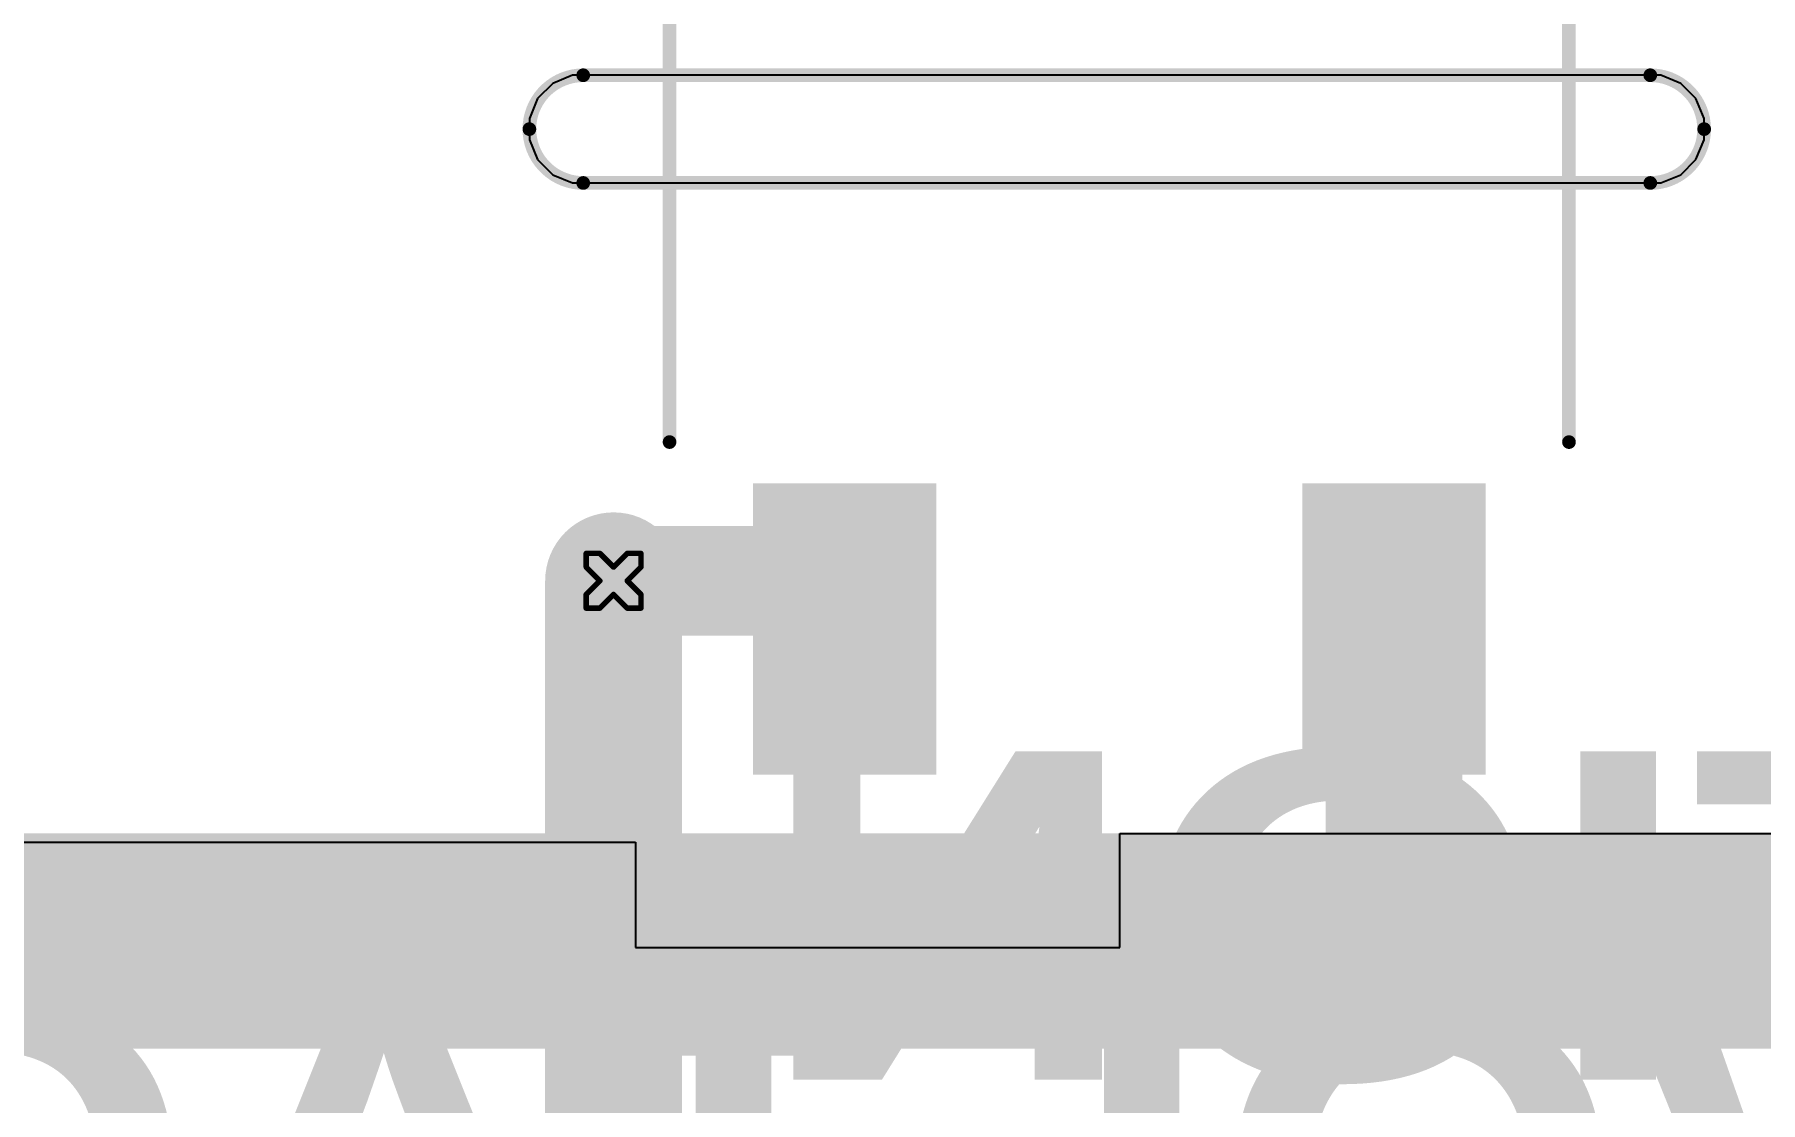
# Model space of a CAD drawing. Header units: inches. Extents: x 0 to 212, y 0 to 208.
# Drawn here: x 6.808 to 7.439, y 1.514 to 1.905 of the extents above; entities that cross this region are included whole.
import ezdxf

# ---------------------------------------------------------------- set-up
doc = ezdxf.new("R2010")
doc.units = ezdxf.units.IN
doc.header["$MEASUREMENT"] = 0
for name, color, linetype in [('Board Outline', 216, 'Continuous'), ('Bottom Layer', 5, 'Continuous'), ('Bottom Overlay', 54, 'Continuous'), ('Bottom Solder', 6, 'Continuous'), ('Drill Drawing', 1, 'Continuous'), ('Multi-Layer', 9, 'Continuous'), ('Top Layer', 1, 'Continuous'), ('Top Overlay', 2, 'Continuous'), ('Top Paste', 8, 'Continuous'), ('Top Solder', 216, 'Continuous'), ('Via Holes', 16, 'Continuous')]:
    doc.layers.add(name, color=color, linetype=linetype)
doc.styles.add('Arial Black', font='', dxfattribs={"height": 0.2})
doc.styles.get('Arial Black').set_extended_font_data('Arial Black')

# ---------------------------------------------------------------- blocks, each defined once
blk = doc.blocks.new('DF10S_113')
at = {"layer": 'Top Layer'}
for points in [[(-0.22283, 0.12992), (-0.12441, 0.12992), (-0.12441, 0.07087), (-0.22283, 0.07087)], [(0.12441, 0.12992), (0.22283, 0.12992), (0.22283, 0.07087), (0.12441, 0.07087)], [(-0.22283, -0.07087), (-0.12441, -0.07087), (-0.12441, -0.12992), (-0.22283, -0.12992)], [(0.12441, -0.07087), (0.22283, -0.07087), (0.22283, -0.12992), (0.12441, -0.12992)]]:
    blk.add_hatch(color=1, dxfattribs=at).paths.add_polyline_path(points)
at = {"layer": 'Top Paste'}
for points in [[(-0.22283, 0.12992), (-0.12441, 0.12992), (-0.12441, 0.07087), (-0.22283, 0.07087)], [(0.12441, 0.12992), (0.22283, 0.12992), (0.22283, 0.07087), (0.12441, 0.07087)], [(-0.22283, -0.07087), (-0.12441, -0.07087), (-0.12441, -0.12992), (-0.22283, -0.12992)], [(0.12441, -0.07087), (0.22283, -0.07087), (0.22283, -0.12992), (0.12441, -0.12992)]]:
    blk.add_hatch(color=8, dxfattribs=at).paths.add_polyline_path(points)
at = {"layer": 'Top Solder'}
for points in [[(-0.22683, 0.13392), (-0.12041, 0.13392), (-0.12041, 0.06687), (-0.22683, 0.06687)], [(0.12041, 0.13392), (0.22683, 0.13392), (0.22683, 0.06687), (0.12041, 0.06687)], [(-0.22683, -0.06687), (-0.12041, -0.06687), (-0.12041, -0.13392), (-0.22683, -0.13392)], [(0.12041, -0.06687), (0.22683, -0.06687), (0.22683, -0.13392), (0.12041, -0.13392)]]:
    blk.add_hatch(color=216, dxfattribs=at).paths.add_polyline_path(points)
at = {"layer": 'Top Overlay'}
for points in [[(0.10532, 0.16437, 0.005, 0.005, 0), (-0.11516, 0.16437, 0.005, 0.005, 0)], [(-0.23488, 0.09836, 0.00394, 0.00394, 0), (-0.23488, 0.10836, 0.00394, 0.00394, 0)], [(-0.22988, 0.10336, 0.00394, 0.00394, 0), (-0.23488, 0.10836, 0.00394, 0.00394, 0)], [(-0.099, 0.09, 0.005, 0.005, 0), (-0.099, 0.11, 0.005, 0.005, 0)], [(-0.23488, 0.09836, 0.00394, 0.00394, 0), (-0.22988, 0.10336, 0.00394, 0.00394, 0)], [(-0.089, 0.1, 0.005, 0.005, 0), (-0.109, 0.1, 0.005, 0.005, 0)], [(-0.09309, -0.10449, 0.005, 0.005, 0), (-0.09309, -0.07949, 0.005, 0.005, 0)], [(0.10532, -0.16437, 0.005, 0.005, 0), (-0.11516, -0.16437, 0.005, 0.005, 0)]]:
    blk.add_lwpolyline(points, format="xyseb", dxfattribs=at)
for points in [[(-0.11641, 0.16437, 0.0025, 0.0025, 1), (-0.11391, 0.16437, 0.0025, 0.0025, 1)], [(0.10407, 0.16437, 0.0025, 0.0025, 1), (0.10656, 0.16437, 0.0025, 0.0025, 1)], [(-0.23587, 0.10836, 0.00197, 0.00197, 1), (-0.2339, 0.10836, 0.00197, 0.00197, 1)], [(-0.23587, 0.10836, 0.00197, 0.00197, 1), (-0.2339, 0.10836, 0.00197, 0.00197, 1)], [(-0.10025, 0.11, 0.0025, 0.0025, 1), (-0.09775, 0.11, 0.0025, 0.0025, 1)], [(-0.23087, 0.10336, 0.00197, 0.00197, 1), (-0.2289, 0.10336, 0.00197, 0.00197, 1)], [(-0.23087, 0.10336, 0.00197, 0.00197, 1), (-0.2289, 0.10336, 0.00197, 0.00197, 1)], [(-0.11025, 0.1, 0.0025, 0.0025, 1), (-0.10775, 0.1, 0.0025, 0.0025, 1)], [(-0.09025, 0.1, 0.0025, 0.0025, 1), (-0.08775, 0.1, 0.0025, 0.0025, 1)], [(-0.23587, 0.09836, 0.00197, 0.00197, 1), (-0.2339, 0.09836, 0.00197, 0.00197, 1)], [(-0.23587, 0.09836, 0.00197, 0.00197, 1), (-0.2339, 0.09836, 0.00197, 0.00197, 1)], [(-0.10025, 0.09, 0.0025, 0.0025, 1), (-0.09775, 0.09, 0.0025, 0.0025, 1)], [(-0.09434, -0.07949, 0.0025, 0.0025, 1), (-0.09184, -0.07949, 0.0025, 0.0025, 1)], [(-0.09434, -0.10449, 0.0025, 0.0025, 1), (-0.09184, -0.10449, 0.0025, 0.0025, 1)], [(-0.11641, -0.16437, 0.0025, 0.0025, 1), (-0.11391, -0.16437, 0.0025, 0.0025, 1)], [(0.10407, -0.16437, 0.0025, 0.0025, 1), (0.10656, -0.16437, 0.0025, 0.0025, 1)]]:
    blk.add_lwpolyline(points, format="xyseb", close=True, dxfattribs=at)

msp = doc.modelspace()

# ---------------------------------------------------------------- hatches: boundary and pattern name
at = {"layer": 'Bottom Layer'}
h = msp.add_hatch(color=5, dxfattribs=at)
edge = h.paths.add_edge_path()
edge.add_arc((7.02, 1.705), 0.01181, 0, 360)
at = {"layer": 'Bottom Solder'}
h = msp.add_hatch(color=6, dxfattribs=at)
edge = h.paths.add_edge_path()
edge.add_arc((7.02, 1.705), 0.01581, 0, 360)
at = {"layer": 'Top Layer'}
h = msp.add_hatch(color=1, dxfattribs=at)
edge = h.paths.add_edge_path()
edge.add_arc((7.02, 1.705), 0.01181, 0, 360)
at = {"layer": 'Top Solder'}
h = msp.add_hatch(color=216, dxfattribs=at)
edge = h.paths.add_edge_path()
edge.add_arc((7.02, 1.705), 0.01581, 0, 360)
at = {"layer": 'Via Holes'}
h = msp.add_hatch(color=7, dxfattribs=at)
edge = h.paths.add_edge_path()
edge.add_arc((7.02, 1.705), 0.00591, 0, 360)

# ---------------------------------------------------------------- linework, layer by layer
at = {"layer": 'Board Outline'}
for points in [[(6.98923, 1.87005, 0.005, 0.005, -0.414214), (7.00891, 1.88974, 0.005, 0.005, 0)], [(7.00891, 1.88974, 0.005, 0.005, 0), (7.39891, 1.88974, 0.005, 0.005, 0)], [(7.39891, 1.88974, 0.005, 0.005, -0.414214), (7.4186, 1.87005, 0.005, 0.005, 0)], [(7.00891, 1.85037, 0.005, 0.005, -0.414214), (6.98923, 1.87005, 0.005, 0.005, 0)], [(7.4186, 1.87005, 0.005, 0.005, -0.414214), (7.39891, 1.85037, 0.005, 0.005, 0)], [(7.00891, 1.85037, 0.005, 0.005, 0), (7.39891, 1.85037, 0.005, 0.005, 0)]]:
    msp.add_lwpolyline(points, format="xyseb", dxfattribs=at)
for points in [[(7.00766, 1.88974, 0.0025, 0.0025, 1), (7.01016, 1.88974, 0.0025, 0.0025, 1)], [(7.00766, 1.88974, 0.0025, 0.0025, 1), (7.01016, 1.88974, 0.0025, 0.0025, 1)], [(7.39766, 1.88974, 0.0025, 0.0025, 1), (7.40016, 1.88974, 0.0025, 0.0025, 1)], [(7.39766, 1.88974, 0.0025, 0.0025, 1), (7.40016, 1.88974, 0.0025, 0.0025, 1)], [(6.98798, 1.87005, 0.0025, 0.0025, 1), (6.99048, 1.87005, 0.0025, 0.0025, 1)], [(6.98798, 1.87005, 0.0025, 0.0025, 1), (6.99048, 1.87005, 0.0025, 0.0025, 1)], [(7.41735, 1.87005, 0.0025, 0.0025, 1), (7.41985, 1.87005, 0.0025, 0.0025, 1)], [(7.41735, 1.87005, 0.0025, 0.0025, 1), (7.41985, 1.87005, 0.0025, 0.0025, 1)], [(7.00766, 1.85037, 0.0025, 0.0025, 1), (7.01016, 1.85037, 0.0025, 0.0025, 1)], [(7.00766, 1.85037, 0.0025, 0.0025, 1), (7.01016, 1.85037, 0.0025, 0.0025, 1)], [(7.39766, 1.85037, 0.0025, 0.0025, 1), (7.40016, 1.85037, 0.0025, 0.0025, 1)], [(7.39766, 1.85037, 0.0025, 0.0025, 1), (7.40016, 1.85037, 0.0025, 0.0025, 1)]]:
    msp.add_lwpolyline(points, format="xyseb", close=True, dxfattribs=at)
at = {"layer": 'Bottom Layer'}
msp.add_lwpolyline([(7.02, 0.67932, 0.05, 0.05, 0), (7.02, 1.705, 0.05, 0.05, 0)], format="xyseb", dxfattribs=at)
msp.add_lwpolyline([(7.0075, 1.705, 0.025, 0.025, 1), (7.0325, 1.705, 0.025, 0.025, 1)], format="xyseb", close=True, dxfattribs=at)
at = {"layer": 'Drill Drawing'}
for points in [[(7.01, 1.71, 0.002, 0.002, 0), (7.01, 1.715, 0.002, 0.002, 0)], [(7.01, 1.715, 0.002, 0.002, 0), (7.015, 1.715, 0.002, 0.002, 0)], [(7.015, 1.715, 0.002, 0.002, 0), (7.02, 1.71, 0.002, 0.002, 0)], [(7.02, 1.71, 0.002, 0.002, 0), (7.025, 1.715, 0.002, 0.002, 0)], [(7.025, 1.715, 0.002, 0.002, 0), (7.03, 1.715, 0.002, 0.002, 0)], [(7.03, 1.71, 0.002, 0.002, 0), (7.03, 1.715, 0.002, 0.002, 0)], [(7.01, 1.71, 0.002, 0.002, 0), (7.015, 1.705, 0.002, 0.002, 0)], [(7.025, 1.705, 0.002, 0.002, 0), (7.03, 1.71, 0.002, 0.002, 0)], [(7.01, 1.7, 0.002, 0.002, 0), (7.015, 1.705, 0.002, 0.002, 0)], [(7.025, 1.705, 0.002, 0.002, 0), (7.03, 1.7, 0.002, 0.002, 0)], [(7.01, 1.695, 0.002, 0.002, 0), (7.01, 1.7, 0.002, 0.002, 0)], [(7.015, 1.695, 0.002, 0.002, 0), (7.02, 1.7, 0.002, 0.002, 0)], [(7.02, 1.7, 0.002, 0.002, 0), (7.025, 1.695, 0.002, 0.002, 0)], [(7.03, 1.695, 0.002, 0.002, 0), (7.03, 1.7, 0.002, 0.002, 0)], [(7.01, 1.695, 0.002, 0.002, 0), (7.015, 1.695, 0.002, 0.002, 0)], [(7.025, 1.695, 0.002, 0.002, 0), (7.03, 1.695, 0.002, 0.002, 0)]]:
    msp.add_lwpolyline(points, format="xyseb", dxfattribs=at)
for points in [[(7.0095, 1.715, 0.001, 0.001, 1), (7.0105, 1.715, 0.001, 0.001, 1)], [(7.0095, 1.715, 0.001, 0.001, 1), (7.0105, 1.715, 0.001, 0.001, 1)], [(7.0145, 1.715, 0.001, 0.001, 1), (7.0155, 1.715, 0.001, 0.001, 1)], [(7.0145, 1.715, 0.001, 0.001, 1), (7.0155, 1.715, 0.001, 0.001, 1)], [(7.0245, 1.715, 0.001, 0.001, 1), (7.0255, 1.715, 0.001, 0.001, 1)], [(7.0245, 1.715, 0.001, 0.001, 1), (7.0255, 1.715, 0.001, 0.001, 1)], [(7.0295, 1.715, 0.001, 0.001, 1), (7.0305, 1.715, 0.001, 0.001, 1)], [(7.0295, 1.715, 0.001, 0.001, 1), (7.0305, 1.715, 0.001, 0.001, 1)], [(7.0095, 1.71, 0.001, 0.001, 1), (7.0105, 1.71, 0.001, 0.001, 1)], [(7.0095, 1.71, 0.001, 0.001, 1), (7.0105, 1.71, 0.001, 0.001, 1)], [(7.0195, 1.71, 0.001, 0.001, 1), (7.0205, 1.71, 0.001, 0.001, 1)], [(7.0195, 1.71, 0.001, 0.001, 1), (7.0205, 1.71, 0.001, 0.001, 1)], [(7.0295, 1.71, 0.001, 0.001, 1), (7.0305, 1.71, 0.001, 0.001, 1)], [(7.0295, 1.71, 0.001, 0.001, 1), (7.0305, 1.71, 0.001, 0.001, 1)], [(7.0145, 1.705, 0.001, 0.001, 1), (7.0155, 1.705, 0.001, 0.001, 1)], [(7.0145, 1.705, 0.001, 0.001, 1), (7.0155, 1.705, 0.001, 0.001, 1)], [(7.0245, 1.705, 0.001, 0.001, 1), (7.0255, 1.705, 0.001, 0.001, 1)], [(7.0245, 1.705, 0.001, 0.001, 1), (7.0255, 1.705, 0.001, 0.001, 1)], [(7.0095, 1.7, 0.001, 0.001, 1), (7.0105, 1.7, 0.001, 0.001, 1)], [(7.0095, 1.7, 0.001, 0.001, 1), (7.0105, 1.7, 0.001, 0.001, 1)], [(7.0195, 1.7, 0.001, 0.001, 1), (7.0205, 1.7, 0.001, 0.001, 1)], [(7.0195, 1.7, 0.001, 0.001, 1), (7.0205, 1.7, 0.001, 0.001, 1)], [(7.0295, 1.7, 0.001, 0.001, 1), (7.0305, 1.7, 0.001, 0.001, 1)], [(7.0295, 1.7, 0.001, 0.001, 1), (7.0305, 1.7, 0.001, 0.001, 1)], [(7.0095, 1.695, 0.001, 0.001, 1), (7.0105, 1.695, 0.001, 0.001, 1)], [(7.0095, 1.695, 0.001, 0.001, 1), (7.0105, 1.695, 0.001, 0.001, 1)], [(7.0145, 1.695, 0.001, 0.001, 1), (7.0155, 1.695, 0.001, 0.001, 1)], [(7.0145, 1.695, 0.001, 0.001, 1), (7.0155, 1.695, 0.001, 0.001, 1)], [(7.0245, 1.695, 0.001, 0.001, 1), (7.0255, 1.695, 0.001, 0.001, 1)], [(7.0245, 1.695, 0.001, 0.001, 1), (7.0255, 1.695, 0.001, 0.001, 1)], [(7.0295, 1.695, 0.001, 0.001, 1), (7.0305, 1.695, 0.001, 0.001, 1)], [(7.0295, 1.695, 0.001, 0.001, 1), (7.0305, 1.695, 0.001, 0.001, 1)]]:
    msp.add_lwpolyline(points, format="xyseb", close=True, dxfattribs=at)
at = {"layer": 'Multi-Layer'}
for p, q in [((6.99776, 1.88674), (6.99223, 1.88121)), ((7.005, 1.88974), (6.99776, 1.88674)), ((7.00891, 1.88974), (7.005, 1.88974)), ((7.39891, 1.88974), (7.00891, 1.88974)), ((7.40283, 1.88974), (7.39891, 1.88974)), ((7.39891, 1.88974), (7.39891, 1.88974)), ((7.41006, 1.88674), (7.40283, 1.88974)), ((7.4156, 1.88121), (7.41006, 1.88674)), ((6.99223, 1.88121), (6.98923, 1.87397)), ((7.4186, 1.87397), (7.4156, 1.88121)), ((6.98923, 1.87397), (6.98923, 1.87005)), ((7.4186, 1.87005), (7.4186, 1.87397)), ((6.98923, 1.87005), (6.98923, 1.87005)), ((6.98923, 1.87005), (6.98923, 1.86614)), ((7.4186, 1.86614), (7.4186, 1.87005)), ((6.98923, 1.86614), (6.99223, 1.8589)), ((7.4156, 1.8589), (7.4186, 1.86614)), ((6.99223, 1.8589), (6.99776, 1.85337)), ((7.41006, 1.85337), (7.4156, 1.8589)), ((6.99776, 1.85337), (7.005, 1.85037)), ((7.005, 1.85037), (7.00891, 1.85037)), ((7.00891, 1.85037), (7.00891, 1.85037)), ((7.00891, 1.85037), (7.39891, 1.85037)), ((7.39891, 1.85037), (7.40283, 1.85037)), ((7.40283, 1.85037), (7.41006, 1.85337))]:
    msp.add_line(p, q, dxfattribs=at)
at = {"layer": 'Top Layer'}
for p, q in [((-0.12759, 1.60952), (7.028, 1.60952)), ((7.028, 1.60952), (7.028, 1.571)), ((7.205, 1.61261), (7.71536, 1.61261)), ((7.205, 1.571), (7.205, 1.61261)), ((7.028, 1.571), (7.205, 1.571))]:
    msp.add_line(p, q, dxfattribs=at)
for points in [[(7.02, 1.705, 0.04, 0.04, 0), (7.09491, 1.705, 0.04, 0.04, 0)], [(7.09491, 1.705, 0.04, 0.04, 0), (7.10443, 1.69547, 0.04, 0.04, 0)], [(7.10443, 1.68737, 0.04, 0.04, 0), (7.10443, 1.69547, 0.04, 0.04, 0)], [(7.30522, 1.58478, 0.05, 0.05, 0), (7.30522, 1.68737, 0.05, 0.05, 0)]]:
    msp.add_lwpolyline(points, format="xyseb", dxfattribs=at)
for points in [[(7.01, 1.705, 0.02, 0.02, 1), (7.03, 1.705, 0.02, 0.02, 1)], [(7.08491, 1.705, 0.02, 0.02, 1), (7.10491, 1.705, 0.02, 0.02, 1)], [(7.08491, 1.705, 0.02, 0.02, 1), (7.10491, 1.705, 0.02, 0.02, 1)], [(7.09443, 1.69547, 0.02, 0.02, 1), (7.11443, 1.69547, 0.02, 0.02, 1)], [(7.09443, 1.69547, 0.02, 0.02, 1), (7.11443, 1.69547, 0.02, 0.02, 1)], [(7.29272, 1.68737, 0.025, 0.025, 1), (7.31772, 1.68737, 0.025, 0.025, 1)], [(7.09443, 1.68737, 0.02, 0.02, 1), (7.11443, 1.68737, 0.02, 0.02, 1)], [(7.29272, 1.58478, 0.025, 0.025, 1), (7.31772, 1.58478, 0.025, 0.025, 1)]]:
    msp.add_lwpolyline(points, format="xyseb", close=True, dxfattribs=at)
at = {"layer": 'Top Overlay'}
msp.add_lwpolyline([(-0.1133, 1.57333, 0.07874, 0.07874, 0), (7.71654, 1.57333, 0.07874, 0.07874, 0)], format="xyseb", dxfattribs=at)

# ---------------------------------------------------------------- block references
at = {"rotation": 270}
msp.add_blockref('DF10S_113', (7.20483, 1.861), dxfattribs=at)

# ---------------------------------------------------------------- texts
at = {"layer": 'Bottom Overlay', "style": 'Arial Black', "text_generation_flag": 2}
for s, p in [('CAUTION', (7.94675, 1.52272)), ('HIGH VOLTAGE', (8.04985, 1.43093))]:
    msp.add_text(s, height=0.12, rotation=360, dxfattribs=at).set_placement(p)

doc.saveas('drawing.dxf')
